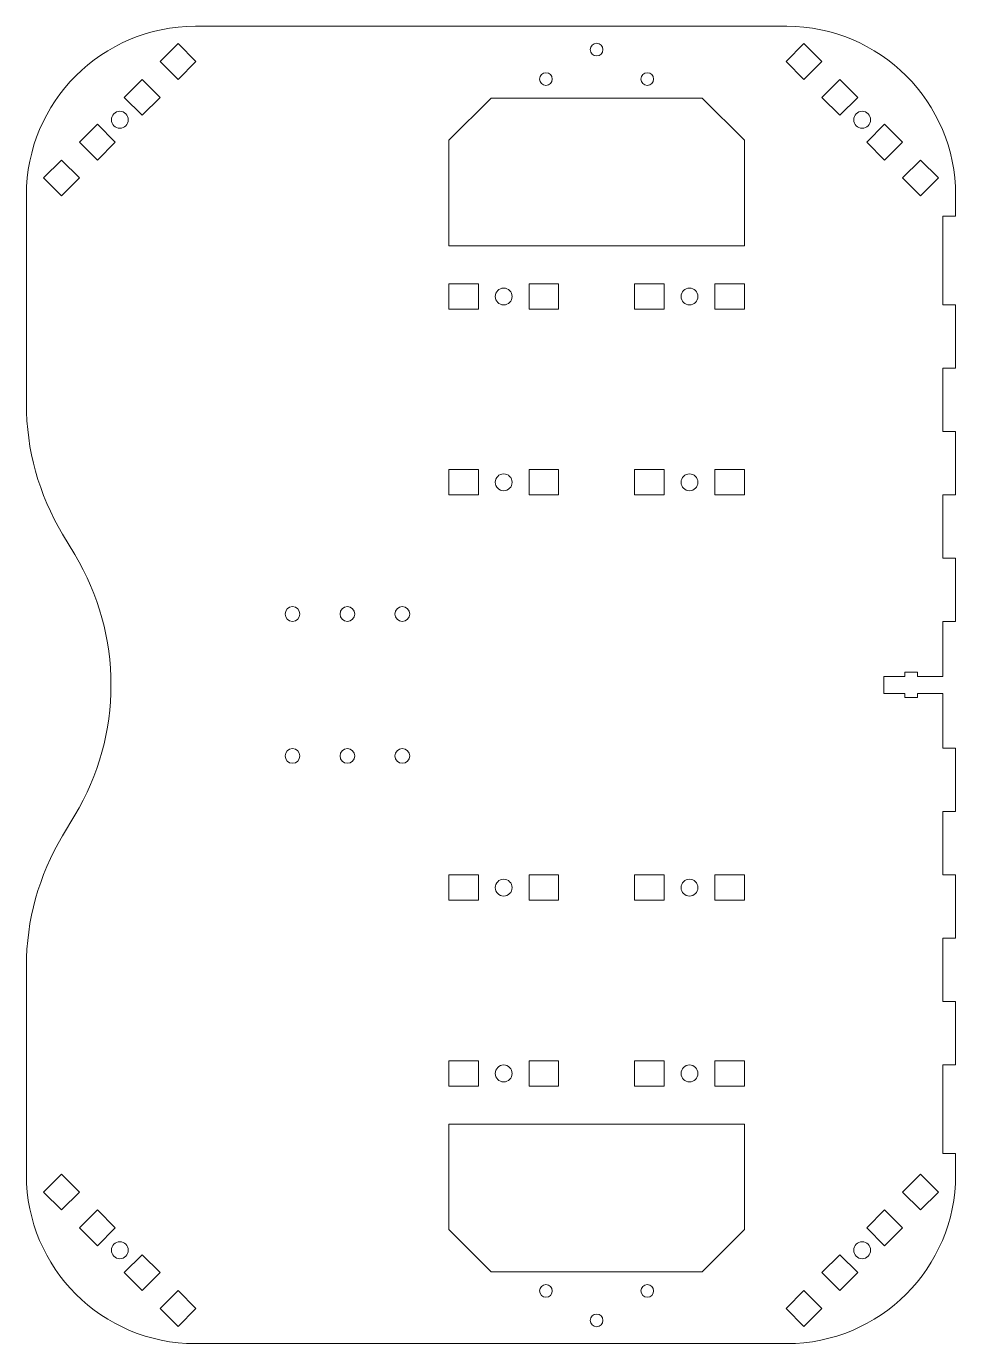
# Model space of a CAD drawing. Header units: millimetres. Extents: x -71 to 149, y -71 to 241.
import ezdxf

# ---------------------------------------------------------------- set-up
doc = ezdxf.new("R2010")
doc.units = ezdxf.units.MM

msp = doc.modelspace()

# ---------------------------------------------------------------- linework, layer by layer
at = {"color": 7, "linetype": 'Continuous', "lineweight": 15}
for p, q in [((109.25, 241.25), (-30.75, 241.25)), ((-39.09, 232.91), (-34.84, 237.16)), ((-34.84, 237.16), (-30.6, 232.91)), ((113.34, 237.16), (109.09, 232.91)), ((117.58, 232.91), (113.34, 237.16)), ((-34.84, 228.67), (-39.09, 232.91)), ((-30.6, 232.91), (-34.84, 228.67)), ((109.09, 232.91), (113.34, 228.67)), ((113.34, 228.67), (117.58, 232.91)), ((-47.57, 224.43), (-43.33, 228.67)), ((-43.33, 228.67), (-39.09, 224.43)), ((121.82, 228.67), (117.58, 224.43)), ((126.06, 224.43), (121.82, 228.67)), ((-43.33, 220.19), (-47.57, 224.43)), ((-39.09, 224.43), (-43.33, 220.19)), ((29.25, 214.25), (39.25, 224.25)), ((89.25, 224.25), (39.25, 224.25)), ((89.25, 224.25), (99.25, 214.25)), ((117.58, 224.43), (121.82, 220.19)), ((121.82, 220.19), (126.06, 224.43)), ((-58.18, 213.82), (-53.94, 218.06)), ((-53.94, 218.06), (-49.69, 213.82)), ((132.43, 218.06), (128.19, 213.82)), ((136.67, 213.82), (132.43, 218.06)), ((-53.94, 209.58), (-58.18, 213.82)), ((-49.69, 213.82), (-53.94, 209.58)), ((29.25, 214.25), (29.25, 189.25)), ((99.25, 189.25), (99.25, 214.25)), ((128.19, 213.82), (132.43, 209.58)), ((132.43, 209.58), (136.67, 213.82)), ((-66.66, 205.34), (-62.42, 209.58)), ((-62.42, 209.58), (-58.18, 205.34)), ((140.91, 209.58), (136.67, 205.34)), ((145.16, 205.34), (140.91, 209.58)), ((-62.42, 201.09), (-66.66, 205.34)), ((-58.18, 205.34), (-62.42, 201.09)), ((136.67, 205.34), (140.91, 201.09)), ((140.91, 201.09), (145.16, 205.34)), ((-70.75, 201.25), (-70.75, 151.87)), ((149.25, 196.25), (149.25, 201.25)), ((149.25, 196.25), (146.25, 196.25)), ((146.25, 196.25), (146.25, 175.25)), ((29.25, 189.25), (99.25, 189.25)), ((36.25, 180.25), (29.25, 180.25)), ((29.25, 180.25), (29.25, 174.25)), ((36.25, 174.25), (36.25, 180.25)), ((55.25, 180.25), (48.25, 180.25)), ((48.25, 180.25), (48.25, 174.25)), ((55.25, 174.25), (55.25, 180.25)), ((80.25, 180.25), (73.25, 180.25)), ((73.25, 180.25), (73.25, 174.25)), ((80.25, 174.25), (80.25, 180.25)), ((99.25, 180.25), (92.25, 180.25)), ((92.25, 180.25), (92.25, 174.25)), ((99.25, 174.25), (99.25, 180.25)), ((146.25, 175.25), (149.25, 175.25)), ((149.25, 160.25), (149.25, 175.25)), ((29.25, 174.25), (36.25, 174.25)), ((48.25, 174.25), (55.25, 174.25)), ((73.25, 174.25), (80.25, 174.25)), ((92.25, 174.25), (99.25, 174.25)), ((149.25, 160.25), (146.25, 160.25)), ((146.25, 160.25), (146.25, 145.25)), ((146.25, 145.25), (149.25, 145.25)), ((149.25, 130.25), (149.25, 145.25)), ((36.25, 136.25), (29.25, 136.25)), ((29.25, 136.25), (29.25, 130.25)), ((36.25, 130.25), (36.25, 136.25)), ((55.25, 136.25), (48.25, 136.25)), ((48.25, 136.25), (48.25, 130.25)), ((55.25, 130.25), (55.25, 136.25)), ((80.25, 136.25), (73.25, 136.25)), ((73.25, 136.25), (73.25, 130.25)), ((80.25, 130.25), (80.25, 136.25)), ((99.25, 136.25), (92.25, 136.25)), ((92.25, 136.25), (92.25, 130.25)), ((99.25, 130.25), (99.25, 136.25)), ((29.25, 130.25), (36.25, 130.25)), ((48.25, 130.25), (55.25, 130.25)), ((73.25, 130.25), (80.25, 130.25)), ((92.25, 130.25), (99.25, 130.25)), ((149.25, 130.25), (146.25, 130.25)), ((146.25, 130.25), (146.25, 115.25)), ((-59.28, 116.12), (-62.2, 121)), ((146.25, 115.25), (149.25, 115.25)), ((149.25, 100.25), (149.25, 115.25)), ((149.25, 100.25), (146.25, 100.25)), ((146.25, 100.25), (146.25, 87.25)), ((140.25, 88.25), (137.25, 88.25)), ((137.25, 88.25), (137.25, 87.25)), ((140.25, 87.25), (140.25, 88.25)), ((137.25, 87.25), (132.25, 87.25)), ((132.25, 87.25), (132.25, 83.25)), ((146.25, 87.25), (140.25, 87.25)), ((132.25, 83.25), (137.25, 83.25)), ((137.25, 83.25), (137.25, 82.25)), ((137.25, 82.25), (140.25, 82.25)), ((140.25, 82.25), (140.25, 83.25)), ((140.25, 83.25), (146.25, 83.25)), ((146.25, 83.25), (146.25, 70.25)), ((146.25, 70.25), (149.25, 70.25)), ((149.25, 55.25), (149.25, 70.25)), ((-62.2, 49.5), (-59.28, 54.38)), ((149.25, 55.25), (146.25, 55.25)), ((146.25, 55.25), (146.25, 40.25)), ((29.25, 34.25), (29.25, 40.25)), ((29.25, 40.25), (36.25, 40.25)), ((36.25, 40.25), (36.25, 34.25)), ((48.25, 34.25), (48.25, 40.25)), ((48.25, 40.25), (55.25, 40.25)), ((55.25, 40.25), (55.25, 34.25)), ((73.25, 34.25), (73.25, 40.25)), ((73.25, 40.25), (80.25, 40.25)), ((80.25, 40.25), (80.25, 34.25)), ((92.25, 34.25), (92.25, 40.25)), ((92.25, 40.25), (99.25, 40.25)), ((99.25, 40.25), (99.25, 34.25)), ((146.25, 40.25), (149.25, 40.25)), ((149.25, 25.25), (149.25, 40.25)), ((36.25, 34.25), (29.25, 34.25)), ((55.25, 34.25), (48.25, 34.25)), ((80.25, 34.25), (73.25, 34.25)), ((99.25, 34.25), (92.25, 34.25)), ((149.25, 25.25), (146.25, 25.25)), ((146.25, 25.25), (146.25, 10.25)), ((-70.75, 18.63), (-70.75, -30.75)), ((146.25, 10.25), (149.25, 10.25)), ((149.25, -4.75), (149.25, 10.25)), ((29.25, -9.75), (29.25, -3.75)), ((29.25, -3.75), (36.25, -3.75)), ((36.25, -3.75), (36.25, -9.75)), ((48.25, -9.75), (48.25, -3.75)), ((48.25, -3.75), (55.25, -3.75)), ((55.25, -3.75), (55.25, -9.75)), ((73.25, -9.75), (73.25, -3.75)), ((73.25, -3.75), (80.25, -3.75)), ((80.25, -3.75), (80.25, -9.75)), ((92.25, -9.75), (92.25, -3.75)), ((92.25, -3.75), (99.25, -3.75)), ((99.25, -3.75), (99.25, -9.75)), ((149.25, -4.75), (146.25, -4.75)), ((146.25, -4.75), (146.25, -25.75)), ((36.25, -9.75), (29.25, -9.75)), ((55.25, -9.75), (48.25, -9.75)), ((80.25, -9.75), (73.25, -9.75)), ((99.25, -9.75), (92.25, -9.75)), ((29.25, -43.75), (29.25, -18.75)), ((29.25, -18.75), (99.25, -18.75)), ((99.25, -18.75), (99.25, -43.75)), ((146.25, -25.75), (149.25, -25.75)), ((149.25, -30.75), (149.25, -25.75)), ((-62.42, -30.6), (-66.66, -34.84)), ((-58.18, -34.84), (-62.42, -30.6)), ((136.67, -34.84), (140.91, -30.6)), ((140.91, -30.6), (145.16, -34.84)), ((-66.66, -34.84), (-62.42, -39.09)), ((-62.42, -39.09), (-58.18, -34.84)), ((140.91, -39.09), (136.67, -34.84)), ((145.16, -34.84), (140.91, -39.09)), ((-53.94, -39.09), (-58.18, -43.33)), ((-49.69, -43.33), (-53.94, -39.09)), ((128.19, -43.33), (132.43, -39.09)), ((132.43, -39.09), (136.67, -43.33)), ((-58.18, -43.33), (-53.94, -47.57)), ((-53.94, -47.57), (-49.69, -43.33)), ((132.43, -47.57), (128.19, -43.33)), ((136.67, -43.33), (132.43, -47.57)), ((39.25, -53.75), (29.25, -43.75)), ((99.25, -43.75), (89.25, -53.75)), ((-43.33, -49.69), (-47.57, -53.94)), ((-39.09, -53.94), (-43.33, -49.69)), ((117.58, -53.94), (121.82, -49.69)), ((121.82, -49.69), (126.06, -53.94)), ((-47.57, -53.94), (-43.33, -58.18)), ((-43.33, -58.18), (-39.09, -53.94)), ((89.25, -53.75), (39.25, -53.75)), ((121.82, -58.18), (117.58, -53.94)), ((126.06, -53.94), (121.82, -58.18)), ((-34.84, -58.18), (-39.09, -62.42)), ((-30.6, -62.42), (-34.84, -58.18)), ((109.09, -62.42), (113.34, -58.18)), ((113.34, -58.18), (117.58, -62.42)), ((-39.09, -62.42), (-34.84, -66.66)), ((-34.84, -66.66), (-30.6, -62.42)), ((113.34, -66.66), (109.09, -62.42)), ((117.58, -62.42), (113.34, -66.66)), ((-30.75, -70.75), (109.25, -70.75))]:
    msp.add_line(p, q, dxfattribs=at)
for centre, radius in [((64.25, 235.75), 1.5), ((52.25, 228.75), 1.5), ((76.25, 228.75), 1.5), ((-48.63, 219.12), 2), ((127.12, 219.12), 2), ((42.25, 177.25), 2), ((86.25, 177.25), 2), ((42.25, 133.25), 2), ((86.25, 133.25), 2), ((-7.75, 102.05), 1.75), ((5.25, 102.05), 1.75), ((18.25, 102.05), 1.75), ((-7.75, 68.45), 1.75), ((5.25, 68.45), 1.75), ((18.25, 68.45), 1.75), ((42.25, 37.25), 2), ((86.25, 37.25), 2), ((42.25, -6.75), 2), ((86.25, -6.75), 2), ((-48.63, -48.63), 2), ((127.12, -48.63), 2), ((52.25, -58.25), 1.5), ((76.25, -58.25), 1.5), ((64.25, -65.25), 1.5)]:
    msp.add_circle(centre, radius, dxfattribs=at)
for centre, radius, start, end in [((-30.75, 201.25), 40, 90, 180), ((109.25, 201.25), 40, 0, 90), ((-10.75, 151.87), 60, 180, 210.9638), ((-110.73, 85.25), 60, 329.0362, 30.9638), ((-10.75, 18.63), 60, 149.0362, 180), ((-30.75, -30.75), 40, 180, 270), ((109.25, -30.75), 40, 270, 0)]:
    msp.add_arc(centre, radius, start, end, dxfattribs=at)

doc.saveas('drawing.dxf')
